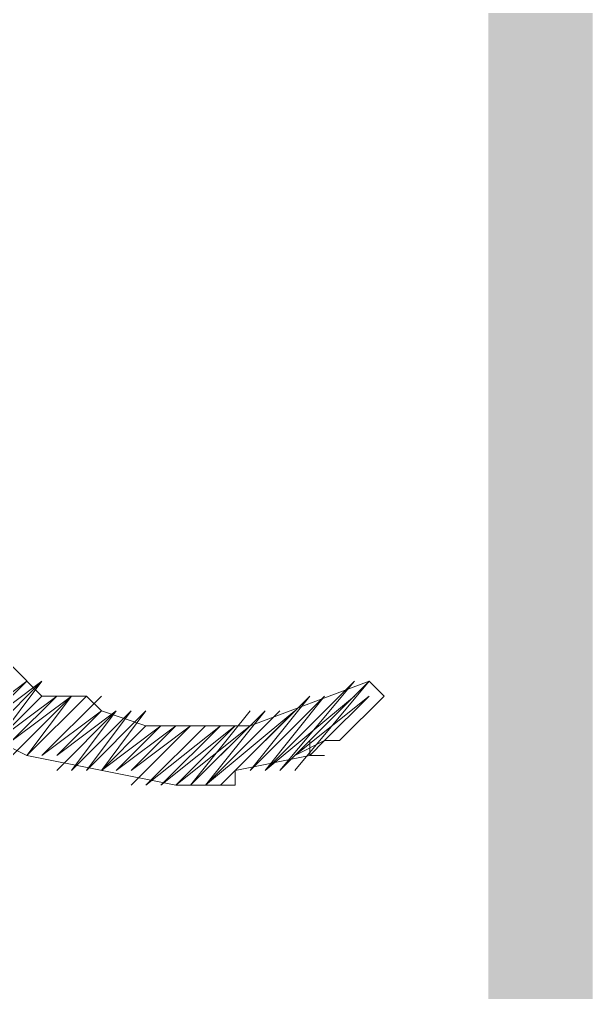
# Model space of a CAD drawing. Header units: millimetres. Extents: x 24 to 410, y 10 to 282.
# Drawn here: x 289.624 to 291.253, y 14.269 to 17.039 of the extents above; entities that cross this region are included whole.
import ezdxf

# ---------------------------------------------------------------- set-up
doc = ezdxf.new("R2010")
doc.units = ezdxf.units.MM
doc.layers.add('Watermark', color=7, linetype='Continuous')

msp = doc.modelspace()

# ---------------------------------------------------------------- hatches: boundary and pattern name
h = msp.add_hatch(color=7)
h.dxf.hatch_style = 2
h.paths.add_polyline_path([(291.253333, 21.971), (290.957, 21.971), (291.253333, 9.948333)])
h = msp.add_hatch(color=7)
h.dxf.hatch_style = 2
h.paths.add_polyline_path([(290.957, 21.971), (291.253333, 9.948333), (290.957, 9.948333)])

# ---------------------------------------------------------------- linework, layer by layer
at = {"layer": 'Watermark', "color": 7, "lineweight": 0}
for points in [[(289.475333, 15.028333), (289.644667, 14.943667), (290.068, 14.859), (290.237333, 14.859), (290.237333, 14.901333), (290.449, 14.943667), (290.491333, 14.986), (290.533667, 14.986), (290.660667, 15.113), (290.618333, 15.155333), (290.279667, 15.028333), (289.983333, 15.028333), (289.856333, 15.070667), (289.814, 15.113), (289.687, 15.113), (289.602333, 15.197667)], [(289.475333, 15.028333), (289.644667, 15.155333), (289.475333, 15.028333), (289.644667, 15.155333), (289.517667, 15.028333), (289.644667, 15.155333), (289.517667, 15.028333), (289.644667, 15.155333), (289.517667, 15.028333), (289.644667, 15.155333), (289.517667, 15.028333), (289.644667, 15.155333), (289.517667, 15.028333), (289.644667, 15.155333), (289.517667, 15.028333), (289.644667, 15.155333), (289.517667, 15.028333), (289.644667, 15.155333), (289.517667, 15.028333), (289.644667, 15.155333), (289.517667, 15.028333), (289.644667, 15.155333), (289.517667, 15.028333), (289.687, 15.155333), (289.517667, 15.028333), (289.687, 15.155333), (289.56, 15.028333), (289.687, 15.155333), (289.56, 14.986), (289.687, 15.155333), (289.56, 14.986), (289.687, 15.113), (289.56, 14.986), (289.687, 15.113), (289.56, 14.986), (289.687, 15.113), (289.56, 14.986), (289.687, 15.113), (289.56, 14.986), (289.687, 15.113), (289.56, 14.986), (289.687, 15.113), (289.56, 14.986), (289.687, 15.113), (289.56, 14.986), (289.729333, 15.113), (289.56, 14.986)], [(290.576, 15.113), (290.322, 14.901333), (290.576, 15.155333), (290.364333, 14.901333), (290.576, 15.155333), (290.364333, 14.901333), (290.576, 15.155333), (290.364333, 14.901333), (290.576, 15.155333), (290.364333, 14.901333), (290.576, 15.155333)], [(290.364333, 14.901333), (290.618333, 15.155333), (290.364333, 14.901333), (290.618333, 15.155333), (290.364333, 14.901333), (290.618333, 15.155333), (290.406667, 14.901333), (290.618333, 15.155333), (290.406667, 14.901333), (290.618333, 15.155333), (290.406667, 14.901333), (290.618333, 15.155333), (290.406667, 14.901333), (290.618333, 15.155333), (290.406667, 14.901333)], [(290.618333, 15.155333), (290.406667, 14.943667), (290.618333, 15.113)], [(289.602333, 14.986), (289.729333, 15.113), (289.602333, 14.986), (289.729333, 15.113), (289.602333, 14.986), (289.729333, 15.113), (289.602333, 14.986), (289.729333, 15.113), (289.602333, 14.986), (289.729333, 15.113), (289.602333, 14.986), (289.729333, 15.113), (289.602333, 14.986), (289.771667, 15.113), (289.602333, 14.986), (289.771667, 15.113), (289.602333, 14.986), (289.771667, 15.113), (289.602333, 14.943667), (289.771667, 15.113), (289.602333, 14.943667), (289.771667, 15.113), (289.602333, 14.943667)], [(289.644667, 14.943667), (289.771667, 15.113), (289.644667, 14.943667), (289.771667, 15.113)], [(289.644667, 14.943667), (289.814, 15.113), (289.644667, 14.943667), (289.814, 15.113), (289.644667, 14.943667), (289.814, 15.113), (289.644667, 14.943667), (289.814, 15.113), (289.644667, 14.943667), (289.814, 15.113), (289.644667, 14.943667), (289.814, 15.113), (289.644667, 14.943667), (289.814, 15.113), (289.644667, 14.943667), (289.814, 15.113), (289.644667, 14.943667), (289.814, 15.113)], [(289.687, 14.943667), (289.856333, 15.113), (289.687, 14.943667), (289.856333, 15.113), (289.687, 14.943667), (289.856333, 15.113), (289.687, 14.943667), (289.856333, 15.113), (289.687, 14.943667), (289.856333, 15.113), (289.687, 14.943667), (289.856333, 15.113)], [(290.195, 14.859), (290.449, 15.113), (290.195, 14.859), (290.449, 15.113)], [(290.195, 14.859), (290.237333, 14.901333), (290.449, 15.113)], [(290.237333, 14.859), (290.237333, 14.901333), (290.449, 15.113)], [(290.237333, 14.859), (290.237333, 14.901333), (290.449, 15.113)], [(290.279667, 14.901333), (290.449, 15.113)], [(290.279667, 14.901333), (290.449, 15.113)], [(290.491333, 15.113), (290.322, 14.901333), (290.533667, 15.113), (290.322, 14.901333), (290.533667, 15.113), (290.322, 14.901333), (290.533667, 15.113), (290.322, 14.901333), (290.533667, 15.113), (290.322, 14.901333), (290.533667, 15.113)], [(290.406667, 14.943667), (290.491333, 14.986), (290.618333, 15.113)], [(290.449, 14.943667), (290.491333, 14.986), (290.618333, 15.113)], [(290.491333, 14.986), (290.618333, 15.113)], [(290.491333, 14.986), (290.618333, 15.113)], [(290.491333, 14.986), (290.618333, 15.113)], [(289.771667, 14.901333), (289.898667, 15.070667), (289.771667, 14.901333), (289.898667, 15.070667), (289.771667, 14.901333), (289.898667, 15.070667), (289.771667, 14.901333), (289.898667, 15.070667)], [(289.771667, 14.901333), (289.941, 15.070667), (289.771667, 14.901333), (289.941, 15.070667), (289.771667, 14.901333), (289.941, 15.070667), (289.771667, 14.901333), (289.941, 15.070667), (289.771667, 14.901333), (289.941, 15.070667), (289.814, 14.901333), (289.941, 15.070667), (289.814, 14.901333), (289.941, 15.070667), (289.814, 14.901333), (289.941, 15.070667), (289.814, 14.901333), (289.941, 15.070667)], [(289.814, 14.901333), (289.983333, 15.070667), (289.814, 14.901333), (289.983333, 15.070667), (289.814, 14.901333), (289.983333, 15.070667), (289.814, 14.901333), (289.983333, 15.070667), (289.814, 14.901333), (289.983333, 15.070667), (289.856333, 14.901333), (289.983333, 15.070667), (289.856333, 14.901333), (289.983333, 15.070667), (289.856333, 14.901333), (289.983333, 15.028333), (289.856333, 14.901333), (289.983333, 15.028333)], [(290.110333, 14.859), (290.279667, 15.070667), (290.110333, 14.859), (290.279667, 15.070667)], [(290.110333, 14.859), (290.322, 15.070667), (290.110333, 14.859), (290.322, 15.070667), (290.110333, 14.859), (290.322, 15.070667), (290.110333, 14.859), (290.322, 15.070667), (290.152667, 14.859), (290.322, 15.070667)], [(290.152667, 14.859), (290.364333, 15.070667), (290.152667, 14.859), (290.364333, 15.070667), (290.152667, 14.859), (290.364333, 15.070667), (290.152667, 14.859), (290.364333, 15.070667), (290.152667, 14.859), (290.364333, 15.070667)], [(290.152667, 14.859), (290.406667, 15.070667), (290.195, 14.859), (290.406667, 15.070667), (290.195, 14.859), (290.406667, 15.070667), (290.195, 14.859), (290.406667, 15.070667), (290.195, 14.859), (290.406667, 15.070667)], [(289.898667, 14.901333), (290.025667, 15.028333), (289.898667, 14.901333), (290.025667, 15.028333), (289.898667, 14.901333), (290.025667, 15.028333), (289.898667, 14.901333), (290.068, 15.028333), (289.898667, 14.901333), (290.068, 15.028333), (289.898667, 14.901333), (290.068, 15.028333), (289.898667, 14.901333), (290.068, 15.028333), (289.898667, 14.901333), (290.068, 15.028333), (289.898667, 14.901333), (290.068, 15.028333), (289.941, 14.901333), (290.068, 15.028333)], [(289.941, 14.901333), (290.110333, 15.028333), (289.941, 14.901333), (290.110333, 15.028333), (289.941, 14.901333), (290.110333, 15.028333), (289.941, 14.901333), (290.110333, 15.028333), (289.941, 14.901333), (290.110333, 15.028333), (289.941, 14.859), (290.110333, 15.028333), (289.941, 14.859), (290.110333, 15.028333), (289.941, 14.859)], [(289.983333, 14.859), (290.152667, 15.028333), (289.983333, 14.859), (290.152667, 15.028333), (289.983333, 14.859), (290.152667, 15.028333), (289.983333, 14.859), (290.152667, 15.028333), (289.983333, 14.859), (290.152667, 15.028333), (289.983333, 14.859), (290.152667, 15.028333), (289.983333, 14.859), (290.152667, 15.028333)], [(290.068, 14.859), (290.237333, 15.028333), (290.068, 14.859), (290.237333, 15.028333), (290.068, 14.859), (290.237333, 15.028333), (290.068, 14.859), (290.237333, 15.028333), (290.068, 14.859), (290.279667, 15.028333), (290.068, 14.859), (290.279667, 15.028333), (290.068, 14.859), (290.279667, 15.028333), (290.068, 14.859), (290.279667, 15.028333), (290.110333, 14.859), (290.279667, 15.028333)], [(290.449, 14.943667), (290.449, 14.986)], [(290.449, 14.943667), (290.449, 14.986)], [(290.449, 14.943667), (290.491333, 14.943667)], [(290.237333, 14.859), (290.237333, 14.901333)], [(290.237333, 14.859), (290.237333, 14.901333)], [(290.237333, 14.859), (290.237333, 14.901333)]]:
    msp.add_lwpolyline(points, dxfattribs=at)
for points in [[(290.279667, 14.901333), (290.449, 15.113), (290.279667, 14.901333), (290.491333, 15.113), (290.279667, 14.901333), (290.491333, 15.113), (290.279667, 14.901333), (290.491333, 15.113), (290.279667, 14.901333), (290.491333, 15.113)], [(290.533667, 14.986), (290.660667, 15.113), (290.533667, 14.986), (290.660667, 15.113), (290.533667, 14.986), (290.660667, 15.113), (290.533667, 14.986), (290.660667, 15.113), (290.533667, 14.986), (290.660667, 15.113), (290.533667, 14.986), (290.660667, 15.113)], [(289.687, 14.943667), (289.856333, 15.070667), (289.687, 14.943667), (289.856333, 15.070667), (289.687, 14.943667), (289.856333, 15.070667)], [(289.729333, 14.943667), (289.856333, 15.070667), (289.729333, 14.943667), (289.856333, 15.070667), (289.729333, 14.943667), (289.856333, 15.070667), (289.729333, 14.943667), (289.898667, 15.070667), (289.729333, 14.943667), (289.898667, 15.070667), (289.729333, 14.943667), (289.898667, 15.070667), (289.729333, 14.943667), (289.898667, 15.070667)], [(289.729333, 14.901333), (289.898667, 15.070667)], [(289.856333, 14.901333), (290.025667, 15.028333), (289.856333, 14.901333), (290.025667, 15.028333), (289.856333, 14.901333), (290.025667, 15.028333), (289.856333, 14.901333), (290.025667, 15.028333)], [(289.983333, 14.859), (290.195, 15.028333), (289.983333, 14.859), (290.195, 15.028333)], [(290.025667, 14.859), (290.195, 15.028333), (290.025667, 14.859), (290.195, 15.028333), (290.025667, 14.859), (290.195, 15.028333), (290.025667, 14.859), (290.195, 15.028333), (290.025667, 14.859), (290.195, 15.028333), (290.025667, 14.859), (290.237333, 15.028333), (290.025667, 14.859), (290.237333, 15.028333), (290.025667, 14.859), (290.237333, 15.028333)]]:
    msp.add_lwpolyline(points, close=True, dxfattribs=at)

doc.saveas('drawing.dxf')
